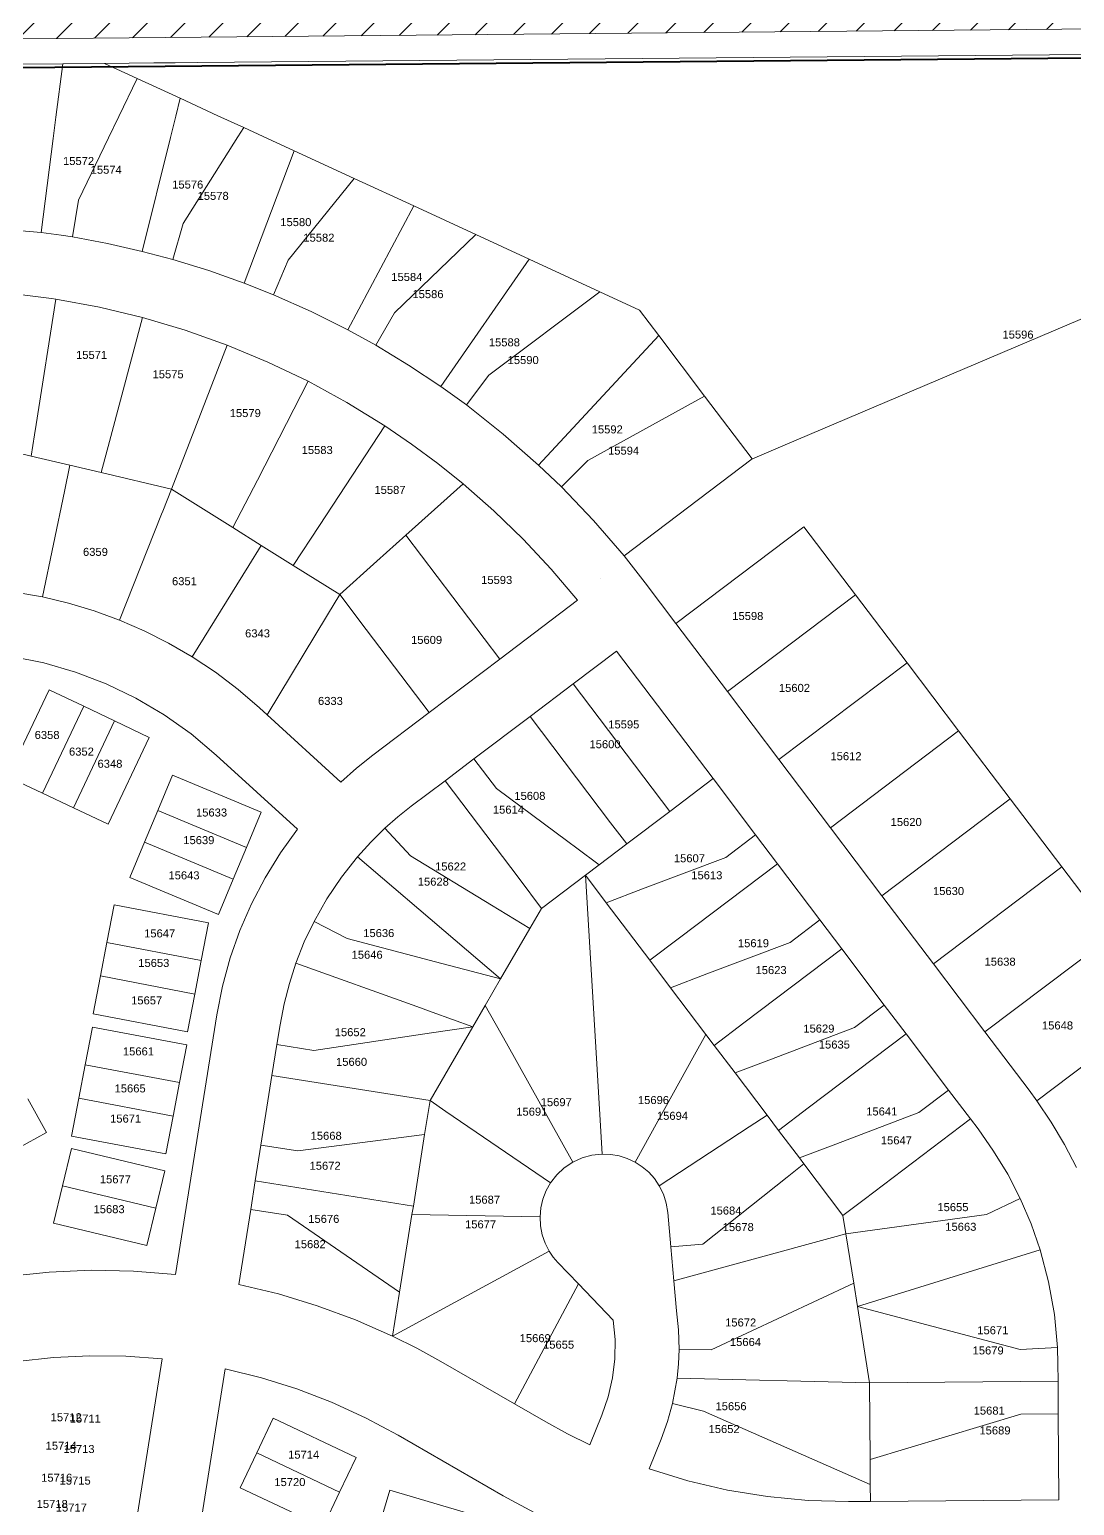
# Model space of a CAD drawing. Header units: feet. Extents: x 865220 to 2843432, y -2240498 to 970288.
# Drawn here: x 2833943 to 2834922, y 956462 to 957845 of the extents above; entities that cross this region are included whole.
import ezdxf
from ezdxf.enums import TextEntityAlignment as Align

# ---------------------------------------------------------------- set-up
doc = ezdxf.new("R2010")
doc.units = ezdxf.units.FT
doc.header["$LTSCALE"] = 0.015
doc.header["$MEASUREMENT"] = 0
for name, color, linetype in [('Dakota County Addresses', 7, 'Continuous'), ('Dakota County Parcels', 7, 'Continuous'), ('NOTES', 7, 'Continuous')]:
    doc.layers.add(name, color=color, linetype=linetype)
doc.layers.add('WORK BOUNDARY', color=110, linetype='Continuous', lineweight=40)
doc.styles.add('Dimensions 100', font='arial.ttf')

# ---------------------------------------------------------------- blocks, each defined once
blk = doc.blocks.new('ACMAP_ANN_TEMPLATE_Dakota County Addresses')
at = {"layer": 'Dakota County Addresses', "style": 'Dimensions 100'}
blk.add_attdef('DakotaCountyAddress', text='', height=50, dxfattribs=at).set_placement((0, 0), align=Align.CENTER)

msp = doc.modelspace()

# ---------------------------------------------------------------- hatches: boundary and pattern name
at = {"layer": 'NOTES', "ltscale": 100, "transparency": 33554623}
h = msp.add_hatch(dxfattribs=at)
h.set_pattern_fill('ANSI31', color=6, scale=200)
h.paths.add_polyline_path([(2833291, 960361.2), (2833296.4, 957830.4), (2835951.9, 957855.1), (2835952.1, 957633.8), (2836002.1, 957634.3), (2836007.8, 957015.8), (2836586.1, 957020.6), (2836586.1, 957030.6), (2836807.6, 957032.5), (2836807.5, 957043.6), (2836930.1, 957044.6), (2836931.4, 957054.2), (2836974.5, 957136.1), (2836974.5, 957242.6), (2836961.5, 957840.1), (2836959.6, 957945.6), (2838473.8, 957959.4), (2838405, 960436.1), (2838375.5, 960450.2), (2836960.4, 960390.3)])

# ---------------------------------------------------------------- linework, layer by layer
at = {"layer": 'Dakota County Parcels', "lineweight": 5, "ltscale": 100}
for p, q in [((2833973.7, 957813.1), (2833929.9, 957812.7)), ((2833973.7, 957813.1), (2834012.8, 957813.4)), ((2834012.8, 957813.4), (2834043.3, 957799.4)), ((2834043.3, 957799.4), (2834083.7, 957780.7)), ((2834190.4, 957731.5), (2834143.7, 957607.5)), ((2834190.4, 957731.5), (2834246.8, 957705.5)), ((2834246.8, 957705.5), (2834184.8, 957628.9)), ((2834246.8, 957705.5), (2834302.5, 957679.8)), ((2833988.4, 957685.2), (2833982.7, 957650.7)), ((2834302.5, 957679.8), (2834240.9, 957563.6)), ((2834302.5, 957679.8), (2834360.8, 957652.9)), ((2834086.5, 957663.2), (2834076.9, 957629.6)), ((2833972.1, 957652.4), (2833953.4, 957654.9)), ((2833982.7, 957650.7), (2833972.1, 957652.4)), ((2834360.8, 957652.9), (2834284.4, 957579.6)), ((2834360.8, 957652.9), (2834410.8, 957629.8)), ((2834076.9, 957629.6), (2834048.2, 957637.2)), ((2834184.8, 957628.9), (2834171.3, 957596.6)), ((2834410.8, 957629.8), (2834327.9, 957510.6)), ((2834410.8, 957629.8), (2834477, 957599.3)), ((2834171.3, 957596.6), (2834143.7, 957607.5)), ((2833948.8, 957475.1), (2833967.2, 957592.4)), ((2833967.2, 957592.4), (2833963.1, 957593)), ((2834477, 957599.3), (2834372.9, 957521.3)), ((2834477, 957599.3), (2834514, 957582.2)), ((2834284.4, 957579.6), (2834266.9, 957549.3)), ((2834514, 957582.2), (2834532.1, 957558.4)), ((2834018.7, 957463.7), (2834048.5, 957575.2)), ((2834266.9, 957549.3), (2834240.9, 957563.6)), ((2834088.3, 957447.4), (2834127.6, 957549.4)), ((2834532.1, 957558.4), (2834419.6, 957436.9)), ((2834532.1, 957558.4), (2834575.1, 957501.6)), ((2834156.1, 957422.9), (2834203.5, 957515.5)), ((2834351.9, 957493.3), (2834327.9, 957510.6)), ((2834372.9, 957521.3), (2834351.9, 957493.3)), ((2834575.1, 957501.6), (2834465.7, 957441.2)), ((2834575.1, 957501.6), (2834619.8, 957442.7)), ((2833947.2, 957465.2), (2833948.8, 957475.1)), ((2834214.4, 957380.4), (2834275.4, 957473.7)), ((2833880.7, 957460.3), (2833944.1, 957445.4)), ((2833944.1, 957445.4), (2833947.2, 957465.2)), ((2834009.6, 957429.9), (2834017.4, 957458.9)), ((2834017.4, 957458.9), (2834018.7, 957463.7)), ((2833944.1, 957445.4), (2833980.4, 957436.8)), ((2834075.6, 957414.4), (2834088.3, 957447.4)), ((2834465.7, 957441.2), (2834441, 957416.4)), ((2834619.8, 957442.7), (2834499.6, 957351.9)), ((2833980.4, 957436.8), (2834009.6, 957429.9)), ((2834009.6, 957429.9), (2834075.6, 957414.4)), ((2834441, 957416.4), (2834419.6, 957436.9)), ((2834075.6, 957414.4), (2834067.3, 957393.6)), ((2834075.6, 957414.4), (2834133.2, 957378.3)), ((2834133.2, 957378.3), (2834156.1, 957422.9)), ((2834295.3, 957371.2), (2834348.8, 957419.3)), ((2834066.3, 957390.9), (2834026.8, 957291.7)), ((2834067.3, 957393.6), (2834066.3, 957390.9)), ((2834133.2, 957378.3), (2834159.7, 957361.6)), ((2834189.7, 957342.8), (2834214.4, 957380.4)), ((2834268.1, 957346.7), (2834295.3, 957371.2)), ((2834295.3, 957371.2), (2834383.1, 957255)), ((2834548.3, 957288.4), (2834668.1, 957379)), ((2834668.1, 957379), (2834716.4, 957315.3)), ((2834159.7, 957361.6), (2834189.7, 957342.8)), ((2834189.7, 957342.8), (2834233.3, 957315.5)), ((2834233.3, 957315.5), (2834268.1, 957346.7)), ((2834499.6, 957351.9), (2834519.5, 957326.5)), ((2834477.8, 957331), (2834477.8, 957331)), ((2834233.3, 957315.5), (2834221.9, 957296.6)), ((2834233.3, 957315.5), (2834258, 957282.7)), ((2834548.3, 957288.4), (2834519.5, 957326.5)), ((2834596.5, 957224.6), (2834716.4, 957315.3)), ((2834716.4, 957315.3), (2834764.8, 957251.5)), ((2834383.1, 957255), (2834456.1, 957310.2)), ((2834221.9, 957296.6), (2834165.3, 957202.8)), ((2834596.5, 957224.6), (2834548.3, 957288.4)), ((2834258, 957282.7), (2834316.9, 957204.9)), ((2834451.9, 957231.9), (2834492.6, 957262.6)), ((2834583.1, 957143), (2834492.6, 957262.6)), ((2834316.9, 957204.9), (2834383.1, 957255)), ((2834644.8, 957160.8), (2834764.8, 957251.5)), ((2834764.8, 957251.5), (2834813.1, 957187.8)), ((2834411.6, 957201.4), (2834451.9, 957231.9)), ((2834451.9, 957231.9), (2834542.4, 957112.2)), ((2833922.3, 957144.8), (2833960.8, 957226.2)), ((2833960.8, 957226.2), (2833993.3, 957210.8)), ((2834644.8, 957160.8), (2834596.5, 957224.6)), ((2833954.8, 957129.4), (2833993.3, 957210.8)), ((2833993.3, 957210.8), (2834022.2, 957197.1)), ((2834158, 957209.4), (2834165.3, 957202.8)), ((2834264.1, 957165), (2834316.9, 957204.9)), ((2833983.8, 957115.7), (2834022.2, 957197.1)), ((2834022.2, 957197.1), (2834054.8, 957181.7)), ((2834165.3, 957202.8), (2834234.1, 957139.8)), ((2834359, 957161.6), (2834411.6, 957201.4)), ((2834016.3, 957100.3), (2834054.8, 957181.7)), ((2834693, 957097), (2834813.1, 957187.8)), ((2834813.1, 957187.8), (2834861.4, 957124.1)), ((2834117.5, 957165.1), (2834193.6, 957095.5)), ((2834331.9, 957141.1), (2834359, 957161.6)), ((2834359, 957161.6), (2834380.1, 957133.7)), ((2834693, 957097), (2834644.8, 957160.8)), ((2833922.3, 957144.8), (2833954.8, 957129.4)), ((2834062.7, 957113), (2834076.5, 957146.2)), ((2834076.5, 957146.2), (2834159.6, 957111.7)), ((2834300.3, 957117.2), (2834331.9, 957141.1)), ((2834542.4, 957112.2), (2834583.1, 957143)), ((2834622.9, 957090.3), (2834583.1, 957143)), ((2833954.8, 957129.4), (2833983.8, 957115.7)), ((2834741.3, 957033.2), (2834861.4, 957124.1)), ((2834861.4, 957124.1), (2834909.8, 957060.3)), ((2833983.8, 957115.7), (2834016.3, 957100.3)), ((2834050.4, 957083.4), (2834062.7, 957113)), ((2834062.7, 957113), (2834145.8, 957078.5)), ((2834145.8, 957078.5), (2834159.6, 957111.7)), ((2834502.1, 957081.8), (2834542.4, 957112.2)), ((2834299.4, 957070.8), (2834275.6, 957096.5)), ((2834741.3, 957033.2), (2834693, 957097)), ((2834036.6, 957050.2), (2834050.4, 957083.4)), ((2834050.4, 957083.4), (2834133.5, 957048.9)), ((2834476.3, 957062.2), (2834502.1, 957081.8)), ((2834622.9, 957090.3), (2834595, 957069.2)), ((2834643.4, 957063.2), (2834622.9, 957090.3)), ((2834133.5, 957048.9), (2834145.8, 957078.5)), ((2834463.4, 957052.5), (2834422.4, 957021.4)), ((2834463.4, 957052.5), (2834476.3, 957062.2)), ((2834482.9, 957026.7), (2834463.4, 957052.5)), ((2834683.2, 957010.6), (2834643.4, 957063.2)), ((2834789.5, 956969.4), (2834909.8, 957060.3)), ((2834909.8, 957060.3), (2834958.1, 956996.6)), ((2834036.6, 957050.2), (2834119.7, 957015.7)), ((2834119.7, 957015.7), (2834133.5, 957048.9)), ((2834015, 956989.5), (2834021.8, 957024.8)), ((2834021.8, 957024.8), (2834110.2, 957007.8)), ((2834523.7, 956972.8), (2834482.9, 957026.7)), ((2834789.5, 956969.4), (2834741.3, 957033.2)), ((2834422.4, 957021.4), (2834411.4, 957002.5)), ((2834683.2, 957010.6), (2834655.3, 956989.5)), ((2834703.7, 956983.5), (2834683.2, 957010.6)), ((2834103.4, 956972.4), (2834110.2, 957007.8)), ((2834240.3, 956993.1), (2834209.2, 957009.2)), ((2834411.4, 957002.5), (2834384, 956955.3)), ((2834837.8, 956905.6), (2834958.1, 956996.6)), ((2834009, 956958.1), (2834015, 956989.5)), ((2834015, 956989.5), (2834103.4, 956972.4)), ((2834743.5, 956930.8), (2834703.7, 956983.5)), ((2834097.3, 956941), (2834103.4, 956972.4)), ((2834543.3, 956947), (2834523.7, 956972.8)), ((2834837.8, 956905.6), (2834789.5, 956969.4)), ((2834002.1, 956922.7), (2834009, 956958.1)), ((2834009, 956958.1), (2834097.3, 956941)), ((2834384, 956955.3), (2834369.6, 956930.5)), ((2834090.5, 956905.7), (2834097.3, 956941)), ((2834576.2, 956903.3), (2834543.3, 956947)), ((2834369.6, 956930.5), (2834358, 956910.5)), ((2834743.5, 956930.8), (2834715.6, 956909.7)), ((2834764, 956903.7), (2834743.5, 956930.8)), ((2835006.9, 956932.3), (2834886.3, 956841.1)), ((2834002.1, 956922.7), (2834090.5, 956905.7)), ((2834079.3, 956678.3), (2834118, 956921.7)), ((2833994.7, 956874.8), (2834001.4, 956910.2)), ((2834001.4, 956910.2), (2834089.8, 956893.4)), ((2834174.4, 956893.7), (2834177.3, 956912.2)), ((2834358, 956910.5), (2834317.9, 956841.2)), ((2834584.1, 956893), (2834576.2, 956903.3)), ((2834803.8, 956851.1), (2834764, 956903.7)), ((2834879.1, 956850.9), (2834837.8, 956905.6)), ((2834083.1, 956858.1), (2834089.8, 956893.4)), ((2834169.7, 956864.8), (2834174.4, 956893.7)), ((2834208.9, 956888.2), (2834174.4, 956893.7)), ((2834603.6, 956867.2), (2834584.1, 956893)), ((2833988.7, 956843.4), (2833994.7, 956874.8)), ((2833994.7, 956874.8), (2834083.1, 956858.1)), ((2834077.1, 956826.6), (2834083.1, 956858.1)), ((2834159.4, 956799.6), (2834169.7, 956864.8)), ((2834317.9, 956841.2), (2834169.7, 956864.8)), ((2834633.6, 956827.5), (2834603.6, 956867.2)), ((2834803.8, 956851.1), (2834775.9, 956830)), ((2834824.3, 956824), (2834803.8, 956851.1)), ((2834886.3, 956841.1), (2834879.1, 956850.9)), ((2833941, 956842.9), (2833958.4, 956811.4)), ((2833982, 956808), (2833988.7, 956843.4)), ((2833988.7, 956843.4), (2834077.1, 956826.6)), ((2834317.9, 956841.2), (2834312.8, 956809.3)), ((2834070.4, 956791.3), (2834077.1, 956826.6)), ((2834644.4, 956813.3), (2834633.6, 956827.5)), ((2834831.3, 956814.7), (2834824.3, 956824)), ((2833879.7, 956767.8), (2833958.4, 956811.4)), ((2833982, 956808), (2834070.4, 956791.3)), ((2834312.8, 956809.3), (2834193.9, 956794.1)), ((2834312.8, 956809.3), (2834302.2, 956742.4)), ((2834663.9, 956787.5), (2834644.4, 956813.3)), ((2833973.4, 956761.3), (2833981.8, 956796.3)), ((2834069.3, 956775.3), (2833981.8, 956796.3)), ((2834154, 956766), (2834159.4, 956799.6)), ((2834193.9, 956794.1), (2834159.4, 956799.6)), ((2834060.9, 956740.3), (2834069.3, 956775.3)), ((2834668.2, 956781.8), (2834663.9, 956787.5)), ((2834704.7, 956733.5), (2834668.2, 956781.8)), ((2833965, 956726.2), (2833973.4, 956761.3)), ((2833973.4, 956761.3), (2834060.9, 956740.3)), ((2834149.8, 956739.2), (2834154, 956766)), ((2834302.2, 956742.4), (2834154, 956766)), ((2834839.1, 956734.6), (2834870.7, 956749.6)), ((2834052.6, 956705.3), (2834060.9, 956740.3)), ((2834138.6, 956668.9), (2834149.8, 956739.2)), ((2834184.3, 956733.8), (2834149.8, 956739.2)), ((2834289.3, 956661.7), (2834184.3, 956733.8)), ((2834300.9, 956734.4), (2834289.3, 956661.7)), ((2834302.2, 956742.4), (2834300.9, 956734.4)), ((2834420.9, 956732.2), (2834300.9, 956734.4)), ((2834540.6, 956736.4), (2834543.5, 956704.1)), ((2834707.4, 956716.4), (2834704.7, 956733.5)), ((2834707.4, 956716.4), (2834839.1, 956734.6)), ((2833965, 956726.2), (2834052.6, 956705.3)), ((2834543.5, 956704.1), (2834573.4, 956706.8)), ((2834714.8, 956670.1), (2834707.4, 956716.4)), ((2834282.8, 956620.5), (2834429.6, 956700)), ((2834543.5, 956704.1), (2834546.3, 956672.2)), ((2834718.3, 956648.1), (2834889.5, 956701.2)), ((2834437.5, 956689.6), (2834456.8, 956669.5)), ((2834456.8, 956669.5), (2834397, 956557)), ((2834456.8, 956669.5), (2834489.5, 956635.5)), ((2834546.3, 956672.2), (2834548.8, 956644.3)), ((2834714.8, 956670.1), (2834581.3, 956607.7)), ((2834718.3, 956648.1), (2834714.8, 956670.1)), ((2834289.3, 956661.7), (2834282.8, 956620.5)), ((2834729.6, 956576.7), (2834718.3, 956648.1)), ((2834718.3, 956648.1), (2834870.8, 956608)), ((2834870.8, 956608), (2834905.7, 956609.8)), ((2834906.2, 956594.4), (2834905.7, 956609.8)), ((2834013.8, 956266.4), (2834066.8, 956599.2)), ((2834397, 956557), (2834327.9, 956596.8)), ((2834581.3, 956607.7), (2834551.3, 956608)), ((2834073.1, 956256.9), (2834126, 956589.8)), ((2834545, 956557.2), (2834549.4, 956581.2)), ((2834729.6, 956576.7), (2834549.4, 956581.2)), ((2834906.3, 956578.1), (2834906.2, 956594.4)), ((2834729.6, 956576.7), (2834906.3, 956578.1)), ((2834730.2, 956504.8), (2834729.6, 956576.7)), ((2834906.5, 956547.6), (2834906.3, 956578.1)), ((2834426.3, 956540.2), (2834397, 956557)), ((2834574.2, 956550.2), (2834545, 956557.2)), ((2834155.4, 956511), (2834170.8, 956543.5)), ((2834170.8, 956543.5), (2834248.5, 956506.7)), ((2834467.5, 956518.7), (2834478.8, 956546.5)), ((2834730.4, 956481.3), (2834574.2, 956550.2)), ((2834730.2, 956504.8), (2834871.5, 956547.4)), ((2834871.5, 956547.4), (2834906.5, 956547.6)), ((2834907.1, 956467), (2834906.5, 956547.6)), ((2834386.4, 956470.8), (2834288, 956527.5)), ((2834523.1, 956496.1), (2834534.4, 956523.9)), ((2834140, 956478.4), (2834155.4, 956511)), ((2834155.4, 956511), (2834233.1, 956474.2)), ((2834233.1, 956474.2), (2834248.5, 956506.7)), ((2834730.4, 956481.3), (2834730.2, 956504.8)), ((2834140, 956478.4), (2834217.7, 956441.7)), ((2834217.7, 956441.7), (2834233.1, 956474.2)), ((2834269.9, 956441.5), (2834280.1, 956476)), ((2834280.1, 956476), (2834362.5, 956451.6)), ((2834730.5, 956465.6), (2834730.4, 956481.3)), ((2834730.5, 956465.6), (2834710.1, 956465.4)), ((2834907.1, 956467), (2834730.5, 956465.6))]:
    msp.add_line(p, q, dxfattribs=at)
for points in [[(2833973.7, 957813.1), (2833967.3, 957763), (2833964.7, 957743), (2833953.4, 957654.9)], [(2834012.8, 957813.4), (2834059.1, 957813.9), (2834079.1, 957814.1), (2834099.9, 957814.2), (2835106.7, 957823.4)], [(2834043.3, 957799.4), (2834026.1, 957763.6), (2834016.4, 957743.5), (2833988.4, 957685.2)], [(2834083.7, 957780.7), (2834079.6, 957764.1), (2834074.6, 957744), (2834048.2, 957637.2)], [(2834083.7, 957780.7), (2834119.1, 957764.4), (2834143.2, 957753.3)], [(2834143.2, 957753.3), (2834137.8, 957744.6), (2834086.5, 957663.2)], [(2834143.2, 957753.3), (2834161.6, 957744.8), (2834190.4, 957731.5)], [(2833953.4, 957654.9), (2833920.7, 957657.6), (2833887.8, 957658.3)], [(2834048.2, 957637.2), (2834015.6, 957644.6), (2833982.7, 957650.7)], [(2834619.8, 957442.7), (2834620, 957442.9), (2834648.5, 957455), (2835108, 957650.2)], [(2834143.7, 957607.5), (2834110.5, 957619.2), (2834076.9, 957629.6)], [(2833963.1, 957593), (2833938.3, 957596.1), (2833913.4, 957597.9), (2833888.4, 957598.3)], [(2834048.5, 957575.2), (2834008.1, 957584.9), (2833967.2, 957592.4)], [(2834240.9, 957563.6), (2834206.5, 957580.9), (2834171.3, 957596.6)], [(2834127.6, 957549.4), (2834088.4, 957563.4), (2834048.5, 957575.2)], [(2834203.5, 957515.5), (2834166, 957533.5), (2834127.6, 957549.4)], [(2834327.9, 957510.6), (2834297.8, 957530.6), (2834266.9, 957549.3)], [(2834275.4, 957473.7), (2834240, 957495.5), (2834203.5, 957515.5)], [(2834419.6, 957436.9), (2834386.5, 957466), (2834351.9, 957493.3)], [(2834348.8, 957419.3), (2834325.1, 957438.4), (2834300.6, 957456.5), (2834275.4, 957473.7)], [(2833980.4, 957436.8), (2833975.3, 957412.3), (2833954.8, 957313.3)], [(2834348.8, 957419.3), (2834377.6, 957394), (2834405.1, 957367.4), (2834431.3, 957339.4), (2834456.1, 957310.2)], [(2834499.6, 957351.9), (2834471.1, 957384.9), (2834441, 957416.4)], [(2834159.7, 957361.6), (2834148.1, 957342.9), (2834094.8, 957257.3)], [(2833882, 957321.9), (2833906.4, 957320.4), (2833930.7, 957317.5), (2833954.8, 957313.3)], [(2833954.8, 957313.3), (2833979.2, 957307.5), (2834003.2, 957300.3), (2834026.8, 957291.7)], [(2834026.8, 957291.7), (2834050.1, 957281.6), (2834072.8, 957270.1), (2834094.8, 957257.3)], [(2833864.4, 957262.1), (2833895.2, 957261.1), (2833925.9, 957257.6), (2833956.1, 957251.5), (2833985.7, 957242.9), (2834014.5, 957231.8), (2834042.2, 957218.4), (2834068.8, 957202.8), (2834093.9, 957185), (2834117.5, 957165.1)], [(2834094.8, 957257.3), (2834116.9, 957242.7), (2834138, 957226.7), (2834158, 957209.4)], [(2834411.6, 957201.4), (2834487, 957101.7), (2834502.1, 957081.8)], [(2834234.1, 957139.8), (2834248.8, 957152.8), (2834264.1, 957165)], [(2834422.4, 957021.4), (2834401.2, 957049.4), (2834331.9, 957141.1)], [(2834476.3, 957062.2), (2834455.4, 957077.8), (2834447, 957084), (2834380.1, 957133.7)], [(2834275.6, 957096.5), (2834287.7, 957107.1), (2834300.3, 957117.2)], [(2834118, 956921.7), (2834123.3, 956948.5), (2834130.5, 956974.9), (2834139.6, 957000.7), (2834150.5, 957025.8), (2834163.2, 957050.1), (2834177.6, 957073.4), (2834193.6, 957095.5)], [(2834250, 957069.7), (2834262.4, 957083.5), (2834275.6, 957096.5)], [(2834209.2, 957009.2), (2834221.2, 957030.4), (2834234.9, 957050.6), (2834250, 957069.7)], [(2834250, 957069.7), (2834341.5, 956991.6), (2834384, 956955.3)], [(2834411.4, 957002.5), (2834375.4, 957024.4), (2834299.4, 957070.8)], [(2834595, 957069.2), (2834517, 957039.7), (2834482.9, 957026.7)], [(2834463.4, 957052.5), (2834474, 956875.6), (2834479.1, 956791.1)], [(2834643.4, 957063.2), (2834551.7, 956993.9), (2834523.7, 956972.8)], [(2834192.1, 956969.9), (2834200, 956989.9), (2834209.2, 957009.2)], [(2834384, 956955.3), (2834328.9, 956969.8), (2834240.3, 956993.1)], [(2834655.3, 956989.5), (2834577.3, 956959.9), (2834543.3, 956947)], [(2834703.7, 956983.5), (2834612, 956914.1), (2834584.1, 956893)], [(2834177.3, 956912.2), (2834181, 956931.8), (2834186, 956951), (2834192.1, 956969.9)], [(2834358, 956910.5), (2834319.7, 956924.2), (2834305.4, 956929.3), (2834192.1, 956969.9)], [(2834369.6, 956930.5), (2834389.5, 956894.9), (2834451.6, 956783.5)], [(2834358, 956910.5), (2834319.3, 956904.7), (2834208.9, 956888.2)], [(2834509.9, 956783.6), (2834565.6, 956884.2), (2834576.2, 956903.3)], [(2834715.6, 956909.7), (2834637.7, 956880.1), (2834603.6, 956867.2)], [(2834764, 956903.7), (2834672.3, 956834.4), (2834644.4, 956813.3)], [(2834317.9, 956841.2), (2834332.7, 956831.1), (2834430.7, 956764.1)], [(2834775.9, 956830), (2834698, 956800.4), (2834688.2, 956796.7), (2834663.9, 956787.5)], [(2834923.5, 956778.4), (2834912.3, 956800), (2834899.9, 956820.9), (2834886.3, 956841.1)], [(2834532.6, 956761.4), (2834616.8, 956816.5), (2834633.6, 956827.5)], [(2834704.7, 956733.5), (2834724.6, 956748.6), (2834824.3, 956824)], [(2834870.7, 956749.6), (2834859.1, 956772.2), (2834845.9, 956793.9), (2834831.3, 956814.7)], [(2834479.1, 956791.1), (2834469.5, 956790), (2834460.3, 956787.5), (2834451.6, 956783.5)], [(2834509.9, 956783.6), (2834502.6, 956787), (2834495, 956789.4), (2834487.1, 956790.8), (2834479.1, 956791.1)], [(2834451.6, 956783.5), (2834443.6, 956778.2), (2834436.6, 956771.7), (2834430.7, 956764.1)], [(2834532.6, 956761.4), (2834528.1, 956768.1), (2834522.8, 956774), (2834516.6, 956779.2), (2834509.9, 956783.6)], [(2834573.4, 956706.8), (2834652.5, 956769.4), (2834668.2, 956781.8)], [(2834420.9, 956732.2), (2834421.6, 956740.6), (2834423.5, 956748.9), (2834426.6, 956756.8), (2834430.7, 956764.1)], [(2834540.6, 956736.4), (2834539.2, 956745.1), (2834536.5, 956753.5), (2834532.6, 956761.4)], [(2834889.5, 956701.2), (2834881, 956725.7), (2834870.7, 956749.6)], [(2834429.6, 956700), (2834425.7, 956707.5), (2834422.9, 956715.5), (2834421.3, 956723.8), (2834420.9, 956732.2)], [(2834707.4, 956716.4), (2834695.1, 956713), (2834546.3, 956672.2)], [(2834437.5, 956689.6), (2834433.3, 956694.6), (2834429.6, 956700)], [(2834905.7, 956609.8), (2834902.9, 956640.7), (2834897.5, 956671.2), (2834889.5, 956701.2)], [(2833844, 956660.7), (2833882.5, 956669.7), (2833921.5, 956676.3), (2833960.8, 956680.4), (2834000.4, 956682.2), (2834039.9, 956681.4), (2834079.3, 956678.3)], [(2834282.8, 956620.5), (2834247.9, 956635.8), (2834212.1, 956649), (2834175.7, 956660), (2834138.6, 956668.9)], [(2834551.3, 956608), (2834550.8, 956626.2), (2834548.8, 956644.3)], [(2834478.8, 956546.5), (2834484.7, 956563.6), (2834488.8, 956581.3), (2834490.9, 956599.3), (2834491.2, 956617.4), (2834489.5, 956635.5)], [(2834327.9, 956596.8), (2834305.6, 956609.1), (2834282.8, 956620.5)], [(2833864.5, 956583.4), (2833897.6, 956591.1), (2833931.1, 956596.8), (2833964.9, 956600.5), (2833998.9, 956602.1), (2834032.9, 956601.7), (2834066.8, 956599.2)], [(2834549.4, 956581.2), (2834550.8, 956594.6), (2834551.3, 956608)], [(2834288, 956527.5), (2834257.3, 956543.9), (2834225.6, 956558.4), (2834193.1, 956570.9), (2834159.8, 956581.4), (2834126, 956589.8)], [(2834534.4, 956523.9), (2834540.3, 956540.3), (2834545, 956557.2)], [(2834467.5, 956518.7), (2834446.7, 956529), (2834426.3, 956540.2)], [(2834710.1, 956465.4), (2834672, 956466.5), (2834634.1, 956470), (2834596.5, 956476.2), (2834559.5, 956484.9), (2834523.1, 956496.1)], [(2834710.7, 956385.5), (2834673, 956386.3), (2834635.4, 956389.3), (2834598.1, 956394.6), (2834561.1, 956402), (2834524.7, 956411.6), (2834488.9, 956423.3), (2834453.8, 956437.1), (2834419.6, 956453), (2834386.4, 956470.8)]]:
    msp.add_lwpolyline(points, dxfattribs=at)
at = {"layer": 'NOTES', "color": 1, "lineweight": 5, "ltscale": 100, "flags": 128}
msp.add_lwpolyline([(2833291, 960361.2), (2833296.4, 957830.4), (2835951.9, 957855.1), (2835952.1, 957633.8), (2836002.1, 957634.3), (2836007.8, 957015.8), (2836586.1, 957020.6), (2836586.1, 957030.6), (2836807.6, 957032.5), (2836807.5, 957043.6), (2836930.1, 957044.6), (2836931.4, 957054.2), (2836974.5, 957136.1), (2836974.5, 957242.6), (2836961.5, 957840.1), (2836959.6, 957945.6), (2838473.8, 957959.4), (2838405, 960436.1), (2838375.5, 960450.2), (2836960.4, 960390.3)], close=True, dxfattribs=at)
at = {"layer": 'WORK BOUNDARY', "ltscale": 100, "flags": 128}
msp.add_lwpolyline([(2833211.9, 960564.4), (2833241.9, 957803.3), (2835896.4, 957827.5), (2835896.9, 957001.6), (2836935, 957004.8)], dxfattribs=at)

# ---------------------------------------------------------------- block references
at = {"layer": 'Dakota County Addresses', "lineweight": 5, "ltscale": 100, "xscale": 0.15, "yscale": 0.15, "zscale": 0.15}
for p, values in [((2833988.5, 957718.2), {'DakotaCountyAddress': '15572'}), ((2834014.4, 957710), {'DakotaCountyAddress': '15574'}), ((2834090.8, 957696.1), {'DakotaCountyAddress': '15576'}), ((2834114.6, 957685.5), {'DakotaCountyAddress': '15578'}), ((2834192.1, 957660.9), {'DakotaCountyAddress': '15580'}), ((2834213.7, 957646.3), {'DakotaCountyAddress': '15582'}), ((2834296.1, 957609.5), {'DakotaCountyAddress': '15584'}), ((2834315.9, 957593.4), {'DakotaCountyAddress': '15586'}), ((2834868.8, 957555.5), {'DakotaCountyAddress': '15596'}), ((2834387.5, 957548.2), {'DakotaCountyAddress': '15588'}), ((2834000.7, 957536.4), {'DakotaCountyAddress': '15571'}), ((2834405.1, 957531.6), {'DakotaCountyAddress': '15590'}), ((2834072.4, 957518.3), {'DakotaCountyAddress': '15575'}), ((2834144.7, 957481.9), {'DakotaCountyAddress': '15579'}), ((2834483.9, 957466.6), {'DakotaCountyAddress': '15592'}), ((2834212.1, 957447.3), {'DakotaCountyAddress': '15583'}), ((2834499.2, 957446.7), {'DakotaCountyAddress': '15594'}), ((2834280.3, 957409.9), {'DakotaCountyAddress': '15587'}), ((2834004.3, 957351.8), {'DakotaCountyAddress': '6359'}), ((2834087.7, 957324.3), {'DakotaCountyAddress': '6351'}), ((2834380.3, 957325.5), {'DakotaCountyAddress': '15593'}), ((2834615.6, 957291.7), {'DakotaCountyAddress': '15598'}), ((2834156.2, 957275.4), {'DakotaCountyAddress': '6343'}), ((2834314.6, 957269.3), {'DakotaCountyAddress': '15609'}), ((2834659.3, 957224.3), {'DakotaCountyAddress': '15602'}), ((2834224.5, 957212.1), {'DakotaCountyAddress': '6333'}), ((2834499.4, 957190.1), {'DakotaCountyAddress': '15595'}), ((2833959, 957180.2), {'DakotaCountyAddress': '6358'}), ((2834481.8, 957171.5), {'DakotaCountyAddress': '15600'}), ((2833991.2, 957164.6), {'DakotaCountyAddress': '6352'}), ((2834707.6, 957160.3), {'DakotaCountyAddress': '15612'}), ((2834017.9, 957153.2), {'DakotaCountyAddress': '6348'}), ((2834411.4, 957123.1), {'DakotaCountyAddress': '15608'}), ((2834113.1, 957107.5), {'DakotaCountyAddress': '15633'}), ((2834391.3, 957110.2), {'DakotaCountyAddress': '15614'}), ((2834764, 957098.6), {'DakotaCountyAddress': '15620'}), ((2834101.2, 957081.6), {'DakotaCountyAddress': '15639'}), ((2834560.9, 957064.6), {'DakotaCountyAddress': '15607'}), ((2834087.3, 957048.6), {'DakotaCountyAddress': '15643'}), ((2834337.1, 957056.9), {'DakotaCountyAddress': '15622'}), ((2834577.2, 957048.7), {'DakotaCountyAddress': '15613'}), ((2834320.9, 957042.7), {'DakotaCountyAddress': '15628'}), ((2834803.7, 957033.9), {'DakotaCountyAddress': '15630'}), ((2834064.5, 956994.2), {'DakotaCountyAddress': '15647'}), ((2834269.8, 956994.5), {'DakotaCountyAddress': '15636'}), ((2834620.9, 956985), {'DakotaCountyAddress': '15619'}), ((2834059, 956966.5), {'DakotaCountyAddress': '15653'}), ((2834258.9, 956974.2), {'DakotaCountyAddress': '15646'}), ((2834852, 956967.7), {'DakotaCountyAddress': '15638'}), ((2834637.4, 956959.8), {'DakotaCountyAddress': '15623'}), ((2834052.3, 956931.4), {'DakotaCountyAddress': '15657'}), ((2834905.8, 956907.9), {'DakotaCountyAddress': '15648'}), ((2834243.1, 956901.6), {'DakotaCountyAddress': '15652'}), ((2834682.2, 956905), {'DakotaCountyAddress': '15629'}), ((2834044.6, 956883.6), {'DakotaCountyAddress': '15661'}), ((2834696.7, 956890), {'DakotaCountyAddress': '15635'}), ((2834244.3, 956873.8), {'DakotaCountyAddress': '15660'}), ((2834036.8, 956848.9), {'DakotaCountyAddress': '15665'}), ((2834527.2, 956838), {'DakotaCountyAddress': '15696'}), ((2834413.2, 956827.1), {'DakotaCountyAddress': '15691'}), ((2834436.1, 956836), {'DakotaCountyAddress': '15697'}), ((2834545, 956823.2), {'DakotaCountyAddress': '15694'}), ((2834741.1, 956827.3), {'DakotaCountyAddress': '15641'}), ((2834032.6, 956820.6), {'DakotaCountyAddress': '15671'}), ((2834220.5, 956804.5), {'DakotaCountyAddress': '15668'}), ((2834754.8, 956800.2), {'DakotaCountyAddress': '15647'}), ((2834219.5, 956776.4), {'DakotaCountyAddress': '15672'}), ((2834023, 956763.7), {'DakotaCountyAddress': '15677'}), ((2834368.9, 956744.6), {'DakotaCountyAddress': '15687'}), ((2834017.1, 956735.7), {'DakotaCountyAddress': '15683'}), ((2834218.3, 956726.6), {'DakotaCountyAddress': '15676'}), ((2834595.1, 956734.4), {'DakotaCountyAddress': '15684'}), ((2834807.8, 956737.6), {'DakotaCountyAddress': '15655'}), ((2834365.2, 956721.5), {'DakotaCountyAddress': '15677'}), ((2834606.6, 956718.9), {'DakotaCountyAddress': '15678'}), ((2834815.2, 956719.2), {'DakotaCountyAddress': '15663'}), ((2834205.5, 956702.9), {'DakotaCountyAddress': '15682'}), ((2834608.9, 956629.5), {'DakotaCountyAddress': '15672'}), ((2834416.4, 956614.8), {'DakotaCountyAddress': '15669'}), ((2834845.2, 956622.2), {'DakotaCountyAddress': '15671'}), ((2834438.3, 956608.7), {'DakotaCountyAddress': '15655'}), ((2834613.4, 956611.2), {'DakotaCountyAddress': '15664'}), ((2834840.8, 956603.3), {'DakotaCountyAddress': '15679'}), ((2834599.9, 956551), {'DakotaCountyAddress': '15656'}), ((2834841.8, 956546.9), {'DakotaCountyAddress': '15681'}), ((2833976.9, 956540.7), {'DakotaCountyAddress': '15712'}), ((2833994.8, 956539.4), {'DakotaCountyAddress': '15711'}), ((2834593.4, 956529.6), {'DakotaCountyAddress': '15652'}), ((2834847.2, 956528.3), {'DakotaCountyAddress': '15689'}), ((2833972.2, 956514), {'DakotaCountyAddress': '15714'}), ((2833988.9, 956510.9), {'DakotaCountyAddress': '15713'}), ((2834199.4, 956505.6), {'DakotaCountyAddress': '15714'}), ((2833968, 956484), {'DakotaCountyAddress': '15716'}), ((2833985.3, 956481.3), {'DakotaCountyAddress': '15715'}), ((2834186.5, 956479.9), {'DakotaCountyAddress': '15720'}), ((2833963.8, 956459.4), {'DakotaCountyAddress': '15718'}), ((2833981.7, 956456), {'DakotaCountyAddress': '15717'})]:
    msp.add_blockref('ACMAP_ANN_TEMPLATE_Dakota County Addresses', p, dxfattribs=at).add_auto_attribs(values)

doc.saveas('drawing.dxf')
